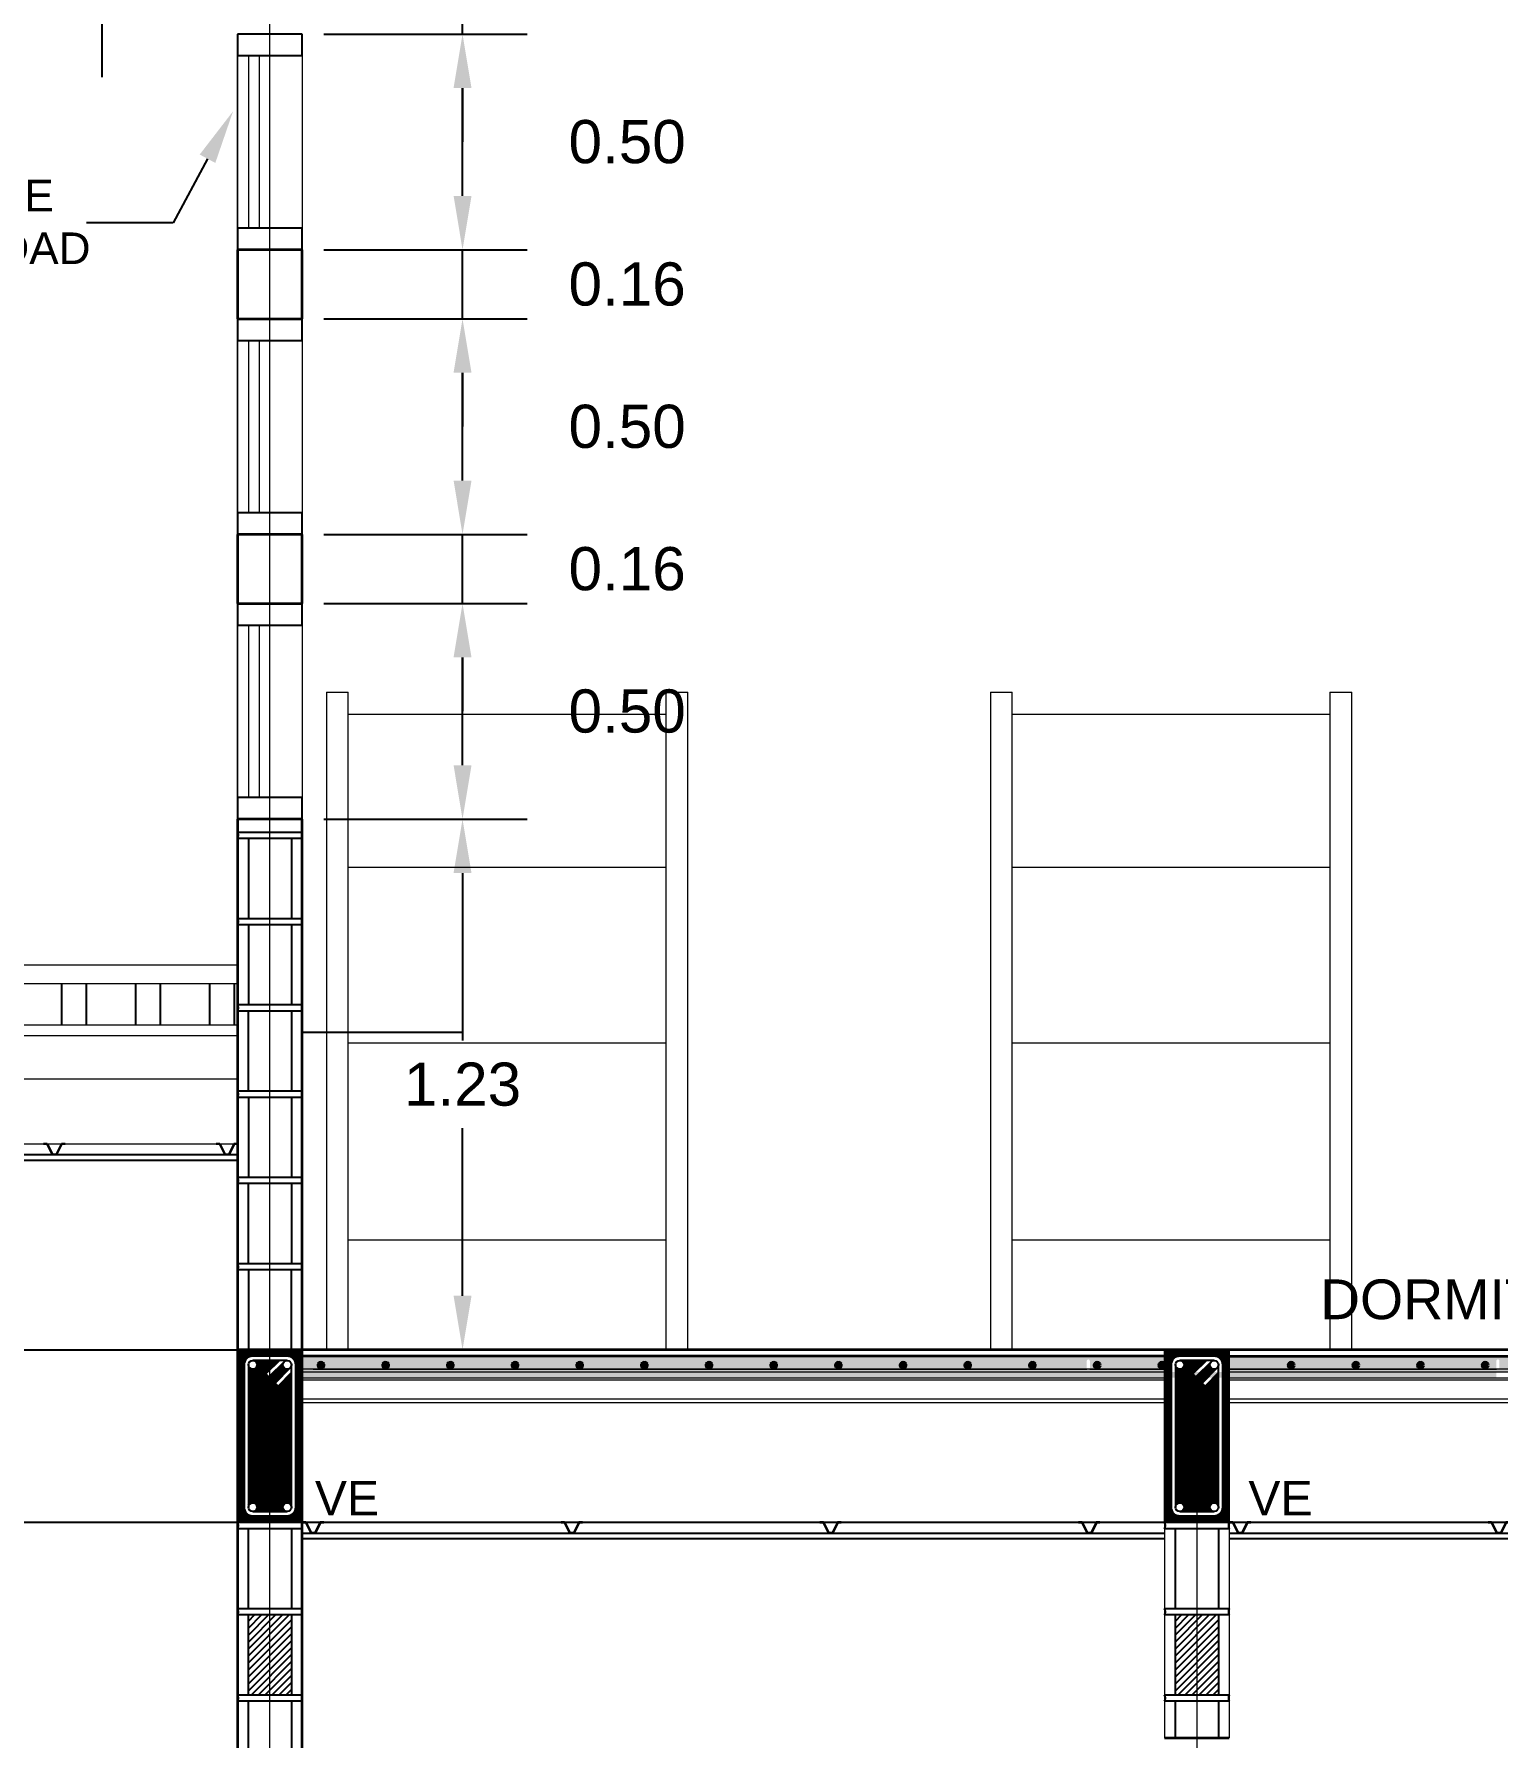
# Model space of a CAD drawing. Header units: inches. Extents: x -6 to 158, y 10 to 161.
# Drawn here: x 19.222 to 22.617, y 34.363 to 38.313 of the extents above; entities that cross this region are included whole.
import ezdxf
from ezdxf import colors
from ezdxf.entities.mleader import LeaderData, LeaderLine
from ezdxf.math import Vec2, Vec3

# ---------------------------------------------------------------- set-up
doc = ezdxf.new("R2010")
doc.units = ezdxf.units.IN
doc.header["$MEASUREMENT"] = 0
doc.linetypes.add('DASHED2', pattern=[9.525, 6.35, -3.175])
doc.linetypes.add('Grid Line', pattern=[22.225, 12.7, -3.175, 3.175, -3.175])
for name, color, linetype in [('10 HATCH 2', 9, 'Continuous'), ('3', 3, 'Continuous'), ('4', 4, 'Continuous'), ('5', 5, 'Continuous'), ('8', 4, 'Continuous'), ('Bloques', 9, 'Continuous'), ('Dim', 2, 'Continuous'), ('Emplantillado', 2, 'Continuous'), ('L2', 2, 'Continuous'), ('Proy', 1, 'DASHED2'), ('TEXTO', 2, 'Continuous'), ('Texturas', 1, 'Continuous')]:
    doc.layers.add(name, color=color, linetype=linetype)
for name, color, linetype, lineweight in [('A-COLS', 3, 'Continuous', 9), ('A-DETL', 90, 'Continuous', 9), ('A-DETL-THIN', 151, 'Continuous', 18), ('A-FLOR', 5, 'Continuous', 9), ('A-GLAZ-CURT', 2, 'Continuous', 9), ('A-GLAZ-CWMG', 2, 'Continuous', 9), ('A-WALL', 5, 'Continuous', 9), ('I-FURN', 2, 'Continuous', 9), ('S-GRID', 1, 'Continuous', 9)]:
    doc.layers.add(name, color=color, linetype=linetype, lineweight=lineweight)
doc.styles.add('style1', font='micross.ttf')
doc.dimstyles.new('1-50', dxfattribs={"dimscale": 0.05, "dimtxt": 2, "dimasz": 2.5, "dimexe": 3, "dimexo": 1, "dimgap": 1, "dimtad": 0, "dimtih": 1, "dimtoh": 1, "dimzin": 1, "dimdsep": 46, "dimtxsty": 'style1', "dimcen": 2.5, "dimclrd": 124, "dimclre": 124, "dimclrt": 1, "dimadec": 0, "dimazin": 0, "dimtfac": 1, "dimtmove": 2, "dimatfit": 3, "dimfxl": 1, "dimtolj": 1, "dimtzin": 0, "dimlwd": -1, "dimlwe": -1, "dimarcsym": 0})
pattern_1 = [(135, (0, 0), (-0.00224506403027, -0.00224506403027), [])]
pattern_2 = [(37.5, (21.53699, 27.236105), (-0.000406733, 0.012431279), [0.000335, -0.009471, 0.000335, -0.010632, -0.010484]), (37.5, (21.53699, 27.236105), (-0.000406733, 0.012431279), [-0.020774, 0.000335, -0.010149]), (7.5, (21.53699, 27.236105), (0.011418176, 0.018207136), [0.000335, -0.004955, 0.000335, -0.008503, -0.003387]), (7.5, (21.53699, 27.236105), (0.011418176, 0.018207136), [-0.014129, 0.000335, -0.003052]), (327.5, (21.529055, 27.236105), (0.020091206, 3.676e-05), [0.000335, -0.002891, 0.000335, -0.011278, -0.015161]), (327.5, (21.529055, 27.236105), (0.020091206, 3.676e-05), [-0.014839, 0.000335, -0.014826]), (317.5, (21.529055, 27.236105), (0.019394415, 0.00566181), [0.000335, -0.001278, 0.000335, -0.007278, -0.00871]), (317.5, (21.529055, 27.236105), (0.019394415, 0.00566181), [-0.009226, 0.000335, -0.008374])]
pattern_3 = [(45, (-3109.066727, -1566.303653), (-0.00808223051, 0.00808223051), [])]

# ---------------------------------------------------------------- blocks, each defined once
blk = doc.blocks.new('Bunk_Bed_2795 - Bunk_Bed_2795-998131-Section 1')
at = {"layer": 'I-FURN', "color": 251}
for p, q in [((-9688.5, 4524), (-9637.7, 4524)), ((-9688.5, 4524), (-9688.5, 3000)), ((-9637.7, 3000), (-9637.7, 4524)), ((-8901.1, 4524), (-8850.3, 4524)), ((-8901.1, 4524), (-8901.1, 3000)), ((-8850.3, 3000), (-8850.3, 4524)), ((-9637.7, 4473.2), (-8901.1, 4473.2)), ((-8901.1, 4117.6), (-9637.7, 4117.6)), ((-9637.7, 3711.2), (-8901.1, 3711.2)), ((-8901.1, 3254), (-9637.7, 3254))]:
    blk.add_line(p, q, dxfattribs=at)
blk = doc.blocks.new('Rectangular Mullion - 50 x 150mm-2138960-Section 1')
at = {"layer": 'A-GLAZ-CWMG', "lineweight": 25}
for p, q in [((-14494.4, 6050), (-14644.4, 6050)), ((-14644.4, 6050), (-14644.4, 6000)), ((-14494.4, 6000), (-14494.4, 6050)), ((-14644.4, 6000), (-14494.4, 6000))]:
    blk.add_line(p, q, dxfattribs=at)
blk = doc.blocks.new('System Panel - Glazed-2138964-Section 1')
at = {"layer": 'A-GLAZ-CURT', "lineweight": 18}
for p, q in [((-14593.9, 6000), (-14618.9, 6000)), ((-14618.9, 6000), (-14618.9, 5600)), ((-14593.9, 5600), (-14593.9, 6000)), ((-14618.9, 5600), (-14593.9, 5600))]:
    blk.add_line(p, q, dxfattribs=at)
blk = doc.blocks.new('Rectangular Mullion - 50 x 150mm-2138961-Section 1')
at = {"layer": 'A-GLAZ-CWMG', "lineweight": 25}
for p, q in [((-14494.4, 5600), (-14644.4, 5600)), ((-14644.4, 5600), (-14644.4, 5550)), ((-14494.4, 5550), (-14494.4, 5600)), ((-14644.4, 5550), (-14494.4, 5550))]:
    blk.add_line(p, q, dxfattribs=at)
blk = doc.blocks.new('Rectangular Mullion - 50 x 150mm-2138955-Section 1')
at = {"layer": 'A-GLAZ-CWMG', "lineweight": 25}
for p, q in [((-14494.4, 5390), (-14644.4, 5390)), ((-14644.4, 5390), (-14644.4, 5340)), ((-14494.4, 5340), (-14494.4, 5390)), ((-14644.4, 5340), (-14494.4, 5340))]:
    blk.add_line(p, q, dxfattribs=at)
blk = doc.blocks.new('System Panel - Glazed-2138767-Section 1')
at = {"layer": 'A-GLAZ-CURT', "lineweight": 18}
for p, q in [((-14593.9, 5340), (-14618.9, 5340)), ((-14618.9, 5340), (-14618.9, 4940)), ((-14593.9, 4940), (-14593.9, 5340)), ((-14618.9, 4940), (-14593.9, 4940))]:
    blk.add_line(p, q, dxfattribs=at)
blk = doc.blocks.new('Rectangular Mullion - 50 x 150mm-2138956-Section 1')
at = {"layer": 'A-GLAZ-CWMG', "lineweight": 25}
for p, q in [((-14494.4, 4940), (-14644.4, 4940)), ((-14644.4, 4940), (-14644.4, 4890)), ((-14494.4, 4890), (-14494.4, 4940)), ((-14644.4, 4890), (-14494.4, 4890))]:
    blk.add_line(p, q, dxfattribs=at)
blk = doc.blocks.new('Rectangular Mullion - 50 x 150mm-2138363-Section 1')
at = {"layer": 'A-GLAZ-CWMG'}
for p, q in [((-14644.4, 6000), (-14644.4, 5600)), ((-14494.4, 6000), (-14494.4, 5600))]:
    blk.add_line(p, q, dxfattribs=at)
blk = doc.blocks.new('vcc')
at = {"layer": 'Texturas'}
h = blk.add_hatch(dxfattribs=at)
h.set_pattern_fill('ANSI31', color=253, scale=0.001, angle=90)
h.set_pattern_definition(pattern_1)
h.paths.add_polyline_path([(26746.7064, 3376.2823), (26746.8564, 3376.2823), (26746.8564, 3376.6823), (26746.7064, 3376.6823)])
h.paths.add_polyline_path([(26746.7414, 3376.6673), (26746.8214, 3376.6673, -0.414214), (26746.8414, 3376.6473), (26746.8414, 3376.3173, -0.414214), (26746.8214, 3376.2973), (26746.7414, 3376.2973, -0.414214), (26746.7214, 3376.3173), (26746.7214, 3376.6473, -0.414214)], flags=16)
h.paths.add_polyline_path([(26746.7414, 3376.6573), (26746.8214, 3376.6573, -0.414214), (26746.8314, 3376.6473), (26746.8314, 3376.3173, -0.414214), (26746.8214, 3376.3073), (26746.7414, 3376.3073, -0.414214), (26746.7314, 3376.3173), (26746.7314, 3376.6473, -0.414214)], flags=0)
h = blk.add_hatch(dxfattribs=at)
h.set_pattern_fill('ANSI31', color=253, scale=0.001, angle=90, style=0)
h.set_pattern_definition(pattern_1)
h.paths.add_polyline_path([(26746.7314, 3376.3173, -1), (26746.7514, 3376.3173, -0.414214), (26746.7414, 3376.3073), (26746.8214, 3376.3073, -0.414214), (26746.8114, 3376.3173, -1), (26746.8314, 3376.3173), (26746.8314, 3376.6291), (26746.8002, 3376.5978), (26746.7932, 3376.6049), (26746.8285, 3376.6403, -0.668179), (26746.8114, 3376.6473, -0.198912), (26746.8144, 3376.6544), (26746.779, 3376.6191), (26746.7719, 3376.6261), (26746.8032, 3376.6573), (26746.7414, 3376.6573, -0.414214), (26746.7514, 3376.6473, -1), (26746.7314, 3376.6473)])
at = {"layer": '3'}
for p, q in [((26746.8032, 3376.6573), (26746.7719, 3376.6261)), ((26746.779, 3376.6191), (26746.7719, 3376.6261)), ((26746.8144, 3376.6544), (26746.779, 3376.6191)), ((26746.8285, 3376.6403), (26746.7932, 3376.6049)), ((26746.8314, 3376.6291), (26746.8002, 3376.5978)), ((26746.7932, 3376.6049), (26746.8002, 3376.5978))]:
    blk.add_line(p, q, dxfattribs=at)
blk.add_lwpolyline([(26746.8414, 3376.3173), (26746.8414, 3376.6473, 0.414214), (26746.8214, 3376.6673), (26746.7414, 3376.6673, 0.414214), (26746.7214, 3376.6473), (26746.7214, 3376.3173, 0.414214), (26746.7414, 3376.2973), (26746.8214, 3376.2973)], format="xyb", dxfattribs=at)
for points in [[(26746.7314, 3376.6473), (26746.7314, 3376.3173)], [(26746.8214, 3376.6573), (26746.7414, 3376.6573)], [(26746.8314, 3376.3173), (26746.8314, 3376.6473)], [(26746.7414, 3376.3073), (26746.8214, 3376.3073)]]:
    blk.add_lwpolyline(points, dxfattribs=at)
blk.add_arc((26746.8214, 3376.3173), 0.02, 270, 0, dxfattribs=at)
at = {"layer": '4'}
for centre in [(26746.7414, 3376.6473), (26746.8214, 3376.6473), (26746.7414, 3376.3173), (26746.8214, 3376.3173)]:
    blk.add_circle(centre, 0.01, dxfattribs=at)
at = {"layer": '5'}
blk.add_lwpolyline([(26746.7064, 3376.2823), (26746.8564, 3376.2823), (26746.8564, 3376.6823), (26746.7064, 3376.6823)], close=True, dxfattribs=at)
blk = doc.blocks.new('A$C3A4E2C9F')
at = {"color": 2}
for p, q in [((-0.0481, 0.0009), (-0.0481, -0.0001)), ((-0.0397, 0.0009), (-0.0481, 0.0009)), ((-0.0397, 0.0009), (-0.0275, -0.0231)), ((-0.0066, 0.0009), (-0.0187, -0.0231)), ((0.0019, 0.0009), (-0.0066, 0.0009)), ((0.0019, -0.0001), (0.0019, 0.0009)), ((-0.0403, -0.0001), (-0.0481, -0.0001)), ((-0.0403, -0.0001), (-0.0281, -0.0241)), ((-0.0281, -0.0241), (-0.0231, -0.0241)), ((-0.0281, -0.0241), (-0.0181, -0.0241)), ((-0.0275, -0.0231), (-0.0187, -0.0231)), ((-0.006, -0.0001), (-0.0181, -0.0241)), ((0.0019, -0.0001), (-0.006, -0.0001))]:
    blk.add_line(p, q, dxfattribs=at)
blk = doc.blocks.new('*D640')
at = {"layer": 'Defpoints', "color": 0, "transparency": 16777216}
for p in [(19.844, 36.4925), (20.2157, 36.4925), (19.844, 35.2625)]:
    blk.add_point(p, dxfattribs=at)
at = {"layer": 'Dim', "color": 124, "transparency": 16777216}
for p, q in [((19.894, 36.4925), (20.3657, 36.4925)), ((20.2157, 36.3675), (20.2157, 35.9792)), ((20.2157, 35.3875), (20.2157, 35.7758)), ((19.894, 35.2625), (20.3657, 35.2625))]:
    blk.add_line(p, q, dxfattribs=at)
for points in [[(20.1949, 36.3675), (20.2365, 36.3675), (20.2157, 36.4925)], [(20.1949, 35.3875), (20.2365, 35.3875), (20.2157, 35.2625)]]:
    blk.add_solid(points, dxfattribs=at)
at = {"layer": 'Dim', "color": 1, "transparency": 16777216, "insert": (20.2157, 35.8775), "char_height": 0.1, "attachment_point": 5, "style": 'style1'}
blk.add_mtext('\\A1;1.23', dxfattribs=at)
blk = doc.blocks.new('*D641')
at = {"layer": 'Defpoints', "color": 0, "transparency": 16777216}
for p in [(19.844, 36.9925), (20.2157, 36.9925), (19.844, 36.4925)]:
    blk.add_point(p, dxfattribs=at)
at = {"layer": 'Dim', "color": 124, "transparency": 16777216}
for p, q in [((19.894, 36.9925), (20.3657, 36.9925)), ((20.2157, 36.6175), (20.2157, 36.8675)), ((19.894, 36.4925), (20.3657, 36.4925))]:
    blk.add_line(p, q, dxfattribs=at)
for points in [[(20.1949, 36.8675), (20.2365, 36.8675), (20.2157, 36.9925)], [(20.1949, 36.6175), (20.2365, 36.6175), (20.2157, 36.4925)]]:
    blk.add_solid(points, dxfattribs=at)
at = {"layer": 'Dim', "color": 1, "transparency": 16777216, "insert": (20.5975, 36.7425), "char_height": 0.1, "attachment_point": 5, "style": 'style1'}
blk.add_mtext('\\A1;0.50', dxfattribs=at)
blk = doc.blocks.new('*D642')
at = {"layer": 'Defpoints', "color": 0, "transparency": 16777216}
for p in [(19.844, 37.1525), (20.2157, 37.1525), (19.844, 36.9925)]:
    blk.add_point(p, dxfattribs=at)
at = {"layer": 'Dim', "color": 124, "transparency": 16777216}
for p, q in [((20.2157, 37.2775), (20.2157, 37.4025)), ((19.894, 37.1525), (20.3657, 37.1525)), ((20.2157, 36.9925), (20.2157, 37.1525)), ((19.894, 36.9925), (20.3657, 36.9925)), ((20.2157, 36.8675), (20.2157, 36.7425))]:
    blk.add_line(p, q, dxfattribs=at)
for points in [[(20.1949, 37.2775), (20.2365, 37.2775), (20.2157, 37.1525)], [(20.1949, 36.8675), (20.2365, 36.8675), (20.2157, 36.9925)]]:
    blk.add_solid(points, dxfattribs=at)
at = {"layer": 'Dim', "color": 1, "transparency": 16777216, "insert": (20.5975, 37.0725), "char_height": 0.1, "attachment_point": 5, "style": 'style1'}
blk.add_mtext('\\A1;0.16', dxfattribs=at)
blk = doc.blocks.new('*D643')
at = {"layer": 'Defpoints', "color": 0, "transparency": 16777216}
for p in [(19.844, 37.6525), (20.2157, 37.6525), (19.844, 37.1525)]:
    blk.add_point(p, dxfattribs=at)
at = {"layer": 'Dim', "color": 124, "transparency": 16777216}
for p, q in [((19.894, 37.6525), (20.3657, 37.6525)), ((20.2157, 37.2775), (20.2157, 37.5275)), ((19.894, 37.1525), (20.3657, 37.1525))]:
    blk.add_line(p, q, dxfattribs=at)
for points in [[(20.1949, 37.5275), (20.2365, 37.5275), (20.2157, 37.6525)], [(20.1949, 37.2775), (20.2365, 37.2775), (20.2157, 37.1525)]]:
    blk.add_solid(points, dxfattribs=at)
at = {"layer": 'Dim', "color": 1, "transparency": 16777216, "insert": (20.5975, 37.4025), "char_height": 0.1, "attachment_point": 5, "style": 'style1'}
blk.add_mtext('\\A1;0.50', dxfattribs=at)
blk = doc.blocks.new('*D644')
at = {"layer": 'Defpoints', "color": 0, "transparency": 16777216}
for p in [(19.844, 37.8125), (20.2157, 37.8125), (19.844, 37.6525)]:
    blk.add_point(p, dxfattribs=at)
at = {"layer": 'Dim', "color": 124, "transparency": 16777216}
for p, q in [((20.2157, 37.9375), (20.2157, 38.0625)), ((19.894, 37.8125), (20.3657, 37.8125)), ((20.2157, 37.6525), (20.2157, 37.8125)), ((19.894, 37.6525), (20.3657, 37.6525)), ((20.2157, 37.5275), (20.2157, 37.4025))]:
    blk.add_line(p, q, dxfattribs=at)
for points in [[(20.1949, 37.9375), (20.2365, 37.9375), (20.2157, 37.8125)], [(20.1949, 37.5275), (20.2365, 37.5275), (20.2157, 37.6525)]]:
    blk.add_solid(points, dxfattribs=at)
at = {"layer": 'Dim', "color": 1, "transparency": 16777216, "insert": (20.5975, 37.7325), "char_height": 0.1, "attachment_point": 5, "style": 'style1'}
blk.add_mtext('\\A1;0.16', dxfattribs=at)
blk = doc.blocks.new('*D645')
at = {"layer": 'Defpoints', "color": 0, "transparency": 16777216}
for p in [(19.844, 38.3125), (20.2157, 38.3125), (19.844, 37.8125)]:
    blk.add_point(p, dxfattribs=at)
at = {"layer": 'Dim', "color": 124, "transparency": 16777216}
for p, q in [((19.894, 38.3125), (20.3657, 38.3125)), ((20.2157, 37.9375), (20.2157, 38.1875)), ((19.894, 37.8125), (20.3657, 37.8125))]:
    blk.add_line(p, q, dxfattribs=at)
for points in [[(20.1949, 38.1875), (20.2365, 38.1875), (20.2157, 38.3125)], [(20.1949, 37.9375), (20.2365, 37.9375), (20.2157, 37.8125)]]:
    blk.add_solid(points, dxfattribs=at)
at = {"layer": 'Dim', "color": 1, "transparency": 16777216, "insert": (20.5975, 38.0625), "char_height": 0.1, "attachment_point": 5, "style": 'style1'}
blk.add_mtext('\\A1;0.50', dxfattribs=at)
blk = doc.blocks.new('*D646')
at = {"layer": 'Defpoints', "color": 0, "transparency": 16777216}
for p in [(19.844, 38.4625), (20.2157, 38.4625), (19.844, 38.3125)]:
    blk.add_point(p, dxfattribs=at)
at = {"layer": 'Dim', "color": 124, "transparency": 16777216}
for p, q in [((20.2157, 38.5875), (20.2157, 38.7125)), ((19.894, 38.4625), (20.3657, 38.4625)), ((20.2157, 38.3125), (20.2157, 38.4625)), ((19.894, 38.3125), (20.3657, 38.3125)), ((20.2157, 38.1875), (20.2157, 38.0625))]:
    blk.add_line(p, q, dxfattribs=at)
for points in [[(20.1949, 38.5875), (20.2365, 38.5875), (20.2157, 38.4625)], [(20.1949, 38.1875), (20.2365, 38.1875), (20.2157, 38.3125)]]:
    blk.add_solid(points, dxfattribs=at)
at = {"layer": 'Dim', "color": 1, "transparency": 16777216, "insert": (20.5975, 38.3875), "char_height": 0.1, "attachment_point": 5, "style": 'style1'}
blk.add_mtext('\\A1;0.15', dxfattribs=at)
blk = doc.blocks.new('*D647')
at = {"layer": 'Defpoints', "color": 0, "transparency": 16777216}
for p in [(19.694, 38.8125), (19.3795, 38.4625), (19.694, 38.4625)]:
    blk.add_point(p, dxfattribs=at)
at = {"layer": 'Dim', "color": 124, "transparency": 16777216}
for p, q in [((19.3795, 38.9375), (19.3795, 39.0625)), ((19.644, 38.8125), (19.2295, 38.8125)), ((19.3795, 38.8125), (19.3795, 38.7392)), ((19.3795, 38.4625), (19.3795, 38.5358)), ((19.644, 38.4625), (19.2295, 38.4625)), ((19.3795, 38.3375), (19.3795, 38.2125))]:
    blk.add_line(p, q, dxfattribs=at)
for points in [[(19.3587, 38.9375), (19.4003, 38.9375), (19.3795, 38.8125)], [(19.3587, 38.3375), (19.4003, 38.3375), (19.3795, 38.4625)]]:
    blk.add_solid(points, dxfattribs=at)
at = {"layer": 'Dim', "color": 1, "transparency": 16777216, "insert": (19.3795, 38.6375), "char_height": 0.1, "attachment_point": 5, "style": 'style1'}
blk.add_mtext('\\A1;0.35', dxfattribs=at)

msp = doc.modelspace()

# ---------------------------------------------------------------- hatches: boundary and pattern name
at = {"layer": '10 HATCH 2'}
h = msp.add_hatch(dxfattribs=at)
h.set_pattern_fill('ANSI32', color=251, scale=0.018, angle=45)
h.set_pattern_definition([(90, (-3149.96684, -1566.30365), (-0.17145, 0), []), (90, (-3149.90969, -1566.2465), (-0.17145, 0), [])])
h.paths.add_polyline_path([(16.7749, 36.1105), (16.102, 36.0148), (19.694, 36.0148), (19.694, 36.1105)])
h = msp.add_hatch(dxfattribs=at)
h.set_pattern_fill('FP1_1', color=251, scale=0.001, style=0, pattern_type=2)
h.set_pattern_definition(pattern_2)
h.paths.add_polyline_path([(21.6874, 35.2205), (21.6858, 35.2207), (21.6844, 35.2213), (21.6831, 35.2223), (21.6822, 35.2235), (21.6816, 35.225), (21.6814, 35.2265), (21.6816, 35.2281), (21.6822, 35.2295), (21.6831, 35.2308), (21.6844, 35.2317), (21.6858, 35.2323), (21.6874, 35.2325), (21.6889, 35.2323), (21.6904, 35.2317), (21.6916, 35.2308), (21.6926, 35.2295), (21.6932, 35.2281), (21.6934, 35.2265), (21.6932, 35.225), (21.6926, 35.2235), (21.6916, 35.2223), (21.6904, 35.2213), (21.6889, 35.2207)], flags=16)
h.paths.add_polyline_path([(22.2874, 35.2205), (22.2858, 35.2207), (22.2844, 35.2213), (22.2831, 35.2223), (22.2822, 35.2235), (22.2816, 35.225), (22.2814, 35.2265), (22.2816, 35.2281), (22.2822, 35.2295), (22.2831, 35.2308), (22.2844, 35.2317), (22.2858, 35.2323), (22.2874, 35.2325), (22.2889, 35.2323), (22.2904, 35.2317), (22.2916, 35.2308), (22.2926, 35.2295), (22.2932, 35.2281), (22.2934, 35.2265), (22.2932, 35.225), (22.2926, 35.2235), (22.2916, 35.2223), (22.2904, 35.2213), (22.2889, 35.2207)], flags=16)
h.paths.add_polyline_path([(22.4374, 35.2205), (22.4358, 35.2207), (22.4344, 35.2213), (22.4331, 35.2223), (22.4322, 35.2235), (22.4316, 35.225), (22.4314, 35.2265), (22.4316, 35.2281), (22.4322, 35.2295), (22.4331, 35.2308), (22.4344, 35.2317), (22.4358, 35.2323), (22.4374, 35.2325), (22.4389, 35.2323), (22.4404, 35.2317), (22.4416, 35.2308), (22.4426, 35.2295), (22.4432, 35.2281), (22.4434, 35.2265), (22.4432, 35.225), (22.4426, 35.2235), (22.4416, 35.2223), (22.4404, 35.2213), (22.4389, 35.2207)], flags=16)
h.paths.add_polyline_path([(22.5874, 35.2205), (22.5858, 35.2207), (22.5844, 35.2213), (22.5831, 35.2223), (22.5822, 35.2235), (22.5816, 35.225), (22.5814, 35.2265), (22.5816, 35.2281), (22.5822, 35.2295), (22.5831, 35.2308), (22.5844, 35.2317), (22.5858, 35.2323), (22.5874, 35.2325), (22.5889, 35.2323), (22.5904, 35.2317), (22.5916, 35.2308), (22.5926, 35.2295), (22.5932, 35.2281), (22.5934, 35.2265), (22.5932, 35.225), (22.5926, 35.2235), (22.5916, 35.2223), (22.5904, 35.2213), (22.5889, 35.2207)], flags=16)
h.paths.add_polyline_path([(21.9874, 35.2205), (21.9858, 35.2207), (21.9844, 35.2213), (21.9831, 35.2223), (21.9822, 35.2235), (21.9816, 35.225), (21.9814, 35.2265), (21.9816, 35.2281), (21.9822, 35.2295), (21.9831, 35.2308), (21.9844, 35.2317), (21.9858, 35.2323), (21.9874, 35.2325), (21.9889, 35.2323), (21.9904, 35.2317), (21.9916, 35.2308), (21.9926, 35.2295), (21.9932, 35.2281), (21.9934, 35.2265), (21.9932, 35.225), (21.9926, 35.2235), (21.9916, 35.2223), (21.9904, 35.2213), (21.9889, 35.2207)], flags=16)
h.paths.add_polyline_path([(21.8374, 35.2205), (21.8358, 35.2207), (21.8344, 35.2213), (21.8331, 35.2223), (21.8322, 35.2235), (21.8316, 35.225), (21.8314, 35.2265), (21.8316, 35.2281), (21.8322, 35.2295), (21.8331, 35.2308), (21.8344, 35.2317), (21.8358, 35.2323), (21.8374, 35.2325), (21.8389, 35.2323), (21.8404, 35.2317), (21.8416, 35.2308), (21.8426, 35.2295), (21.8432, 35.2281), (21.8434, 35.2265), (21.8432, 35.225), (21.8426, 35.2235), (21.8416, 35.2223), (21.8404, 35.2213), (21.8389, 35.2207)], flags=16)
h.paths.add_polyline_path([(22.1374, 35.2205), (22.1358, 35.2207), (22.1344, 35.2213), (22.1331, 35.2223), (22.1322, 35.2235), (22.1316, 35.225), (22.1314, 35.2265), (22.1316, 35.2281), (22.1322, 35.2295), (22.1331, 35.2308), (22.1344, 35.2317), (22.1358, 35.2323), (22.1374, 35.2325), (22.1389, 35.2323), (22.1404, 35.2317), (22.1416, 35.2308), (22.1426, 35.2295), (22.1432, 35.2281), (22.1434, 35.2265), (22.1432, 35.225), (22.1426, 35.2235), (22.1416, 35.2223), (22.1404, 35.2213), (22.1389, 35.2207)], flags=16)
h.paths.add_polyline_path([(22.7374, 35.2205), (22.7358, 35.2207), (22.7344, 35.2213), (22.7331, 35.2223), (22.7322, 35.2235), (22.7316, 35.225), (22.7314, 35.2265), (22.7316, 35.2281), (22.7322, 35.2295), (22.7331, 35.2308), (22.7344, 35.2317), (22.7358, 35.2323), (22.7374, 35.2325), (22.7389, 35.2323), (22.7404, 35.2317), (22.7419, 35.2304), (22.7426, 35.2295), (22.7432, 35.2281), (22.7434, 35.2265), (22.7432, 35.225), (22.7423, 35.2232), (22.7416, 35.2223), (22.7404, 35.2213), (22.7389, 35.2207)], flags=16)
h.paths.add_polyline_path([(21.5374, 35.2205), (21.5358, 35.2207), (21.5344, 35.2213), (21.5331, 35.2223), (21.5322, 35.2235), (21.5316, 35.225), (21.5314, 35.2265), (21.5316, 35.2281), (21.5322, 35.2295), (21.5331, 35.2308), (21.5344, 35.2317), (21.5358, 35.2323), (21.5374, 35.2325), (21.5389, 35.2323), (21.5404, 35.2317), (21.5416, 35.2308), (21.5426, 35.2295), (21.5432, 35.2281), (21.5434, 35.2265), (21.5432, 35.225), (21.5424, 35.2232), (21.5416, 35.2223), (21.5404, 35.2213), (21.5389, 35.2207)], flags=16)
h.paths.add_polyline_path([(21.979, 35.2475), (21.979, 35.2175), (22.6136, 35.2175), (22.6136, 35.2365), (22.6137, 35.2374), (22.6141, 35.2383), (22.6146, 35.239), (22.6153, 35.2395), (22.6162, 35.2399), (22.6171, 35.24), (22.618, 35.2399), (22.6188, 35.2395), (22.6196, 35.239), (22.6201, 35.2383), (22.6205, 35.2374), (22.6206, 35.2365), (22.6206, 35.2175), (22.9526, 35.2175), (22.9526, 35.2475)])
h.paths.add_polyline_path([(21.844, 35.2175), (21.844, 35.2475), (19.844, 35.2475), (19.844, 35.2175), (21.6636, 35.2175), (21.6636, 35.2365), (21.6637, 35.2374), (21.6641, 35.2383), (21.6646, 35.239), (21.6653, 35.2395), (21.6662, 35.2399), (21.6671, 35.24), (21.668, 35.2399), (21.6688, 35.2395), (21.6696, 35.239), (21.6701, 35.2383), (21.6705, 35.2374), (21.6706, 35.2365), (21.6706, 35.2175)])
h = msp.add_hatch(dxfattribs=at)
h.set_pattern_fill('FP1_1', color=251, scale=0.001, style=0, pattern_type=2)
h.set_pattern_definition(pattern_2)
h.paths.add_polyline_path([(21.6706, 35.1975), (22.6136, 35.1975), (22.6136, 35.2311), (22.5912, 35.2311), (22.5916, 35.2308), (22.5926, 35.2295), (22.5932, 35.2281), (22.5934, 35.2265), (22.5932, 35.225), (22.5926, 35.2235), (22.5916, 35.2223), (22.5904, 35.2213), (22.5889, 35.2207), (22.5874, 35.2205), (22.5858, 35.2207), (22.5844, 35.2213), (22.5831, 35.2223), (22.5822, 35.2235), (22.5816, 35.225), (22.5814, 35.2265), (22.5816, 35.2281), (22.5822, 35.2295), (22.5831, 35.2308), (22.5836, 35.2311), (22.4412, 35.2311), (22.4416, 35.2308), (22.4426, 35.2295), (22.4432, 35.2281), (22.4434, 35.2265), (22.4432, 35.225), (22.4426, 35.2235), (22.4416, 35.2223), (22.4404, 35.2213), (22.4389, 35.2207), (22.4374, 35.2205), (22.4358, 35.2207), (22.4344, 35.2213), (22.4331, 35.2223), (22.4322, 35.2235), (22.4316, 35.225), (22.4314, 35.2265), (22.4316, 35.2281), (22.4322, 35.2295), (22.4331, 35.2308), (22.4336, 35.2311), (22.2912, 35.2311), (22.2916, 35.2308), (22.2926, 35.2295), (22.2932, 35.2281), (22.2934, 35.2265), (22.2932, 35.225), (22.2926, 35.2235), (22.2916, 35.2223), (22.2904, 35.2213), (22.2889, 35.2207), (22.2874, 35.2205), (22.2858, 35.2207), (22.2844, 35.2213), (22.2831, 35.2223), (22.2822, 35.2235), (22.2816, 35.225), (22.2814, 35.2265), (22.2816, 35.2281), (22.2822, 35.2295), (22.2831, 35.2308), (22.2836, 35.2175), (22.1412, 35.2175), (22.1416, 35.2308), (22.1426, 35.2295), (22.1432, 35.2281), (22.1434, 35.2265), (22.1432, 35.225), (22.1426, 35.2235), (22.1416, 35.2223), (22.1404, 35.2213), (22.1389, 35.2207), (22.1374, 35.2205), (22.1358, 35.2207), (22.1344, 35.2213), (22.1331, 35.2223), (22.1322, 35.2235), (22.1316, 35.225), (22.1314, 35.2265), (22.1316, 35.2281), (22.1322, 35.2295), (22.1331, 35.2308), (22.1336, 35.2111), (21.9912, 35.2111), (21.9916, 35.2308), (21.9926, 35.2295), (21.9932, 35.2281), (21.9934, 35.2265), (21.9932, 35.225), (21.9926, 35.2235), (21.9916, 35.2223), (21.9904, 35.2213), (21.9889, 35.2207), (21.9874, 35.2205), (21.9858, 35.2207), (21.9844, 35.2213), (21.9831, 35.2223), (21.9822, 35.2235), (21.9816, 35.225), (21.9814, 35.2265), (21.9816, 35.2281), (21.9822, 35.2295), (21.9831, 35.2308), (21.9836, 35.2111), (21.8412, 35.2111), (21.8416, 35.2308), (21.8426, 35.2295), (21.8432, 35.2281), (21.8434, 35.2265), (21.8432, 35.225), (21.8426, 35.2235), (21.8416, 35.2223), (21.8404, 35.2213), (21.8389, 35.2207), (21.8374, 35.2205), (21.8358, 35.2207), (21.8344, 35.2213), (21.8331, 35.2223), (21.8322, 35.2235), (21.8316, 35.225), (21.8314, 35.2265), (21.8316, 35.2281), (21.8322, 35.2295), (21.8331, 35.2308), (21.8336, 35.2111), (21.6912, 35.2111), (21.6916, 35.2308), (21.6926, 35.2295), (21.6932, 35.2281), (21.6934, 35.2265), (21.6932, 35.225), (21.6926, 35.2235), (21.6916, 35.2223), (21.6904, 35.2213), (21.6889, 35.2207), (21.6874, 35.2205), (21.6858, 35.2207), (21.6844, 35.2213), (21.6831, 35.2223), (21.6822, 35.2235), (21.6816, 35.225), (21.6814, 35.2265), (21.6816, 35.2281), (21.6822, 35.2295), (21.6831, 35.2308), (21.6836, 35.2111), (19.844, 35.2111), (19.844, 35.1975)])
h = msp.add_hatch(color=251, dxfattribs=at)
h.paths.add_polyline_path([(21.994, 35.2175), (21.994, 35.2111), (22.794, 35.2111), (22.794, 35.2175)])
h.paths.add_polyline_path([(21.844, 35.2111), (21.844, 35.2175), (19.844, 35.2175), (19.844, 35.2111)])
h = msp.add_hatch(color=251, dxfattribs=at)
h.dxf.hatch_style = 1
h.paths.add_polyline_path([(19.8814, 35.2265, 1), (19.8934, 35.2265, 1)])
h = msp.add_hatch(color=251, dxfattribs=at)
h.dxf.hatch_style = 1
h.paths.add_polyline_path([(20.0314, 35.2265, 1), (20.0434, 35.2265, 1)])
h = msp.add_hatch(color=251, dxfattribs=at)
h.dxf.hatch_style = 1
h.paths.add_polyline_path([(20.1814, 35.2265, 1), (20.1934, 35.2265, 1)])
h = msp.add_hatch(color=251, dxfattribs=at)
h.dxf.hatch_style = 1
h.paths.add_polyline_path([(20.3314, 35.2265, 1), (20.3434, 35.2265, 1)])
h = msp.add_hatch(color=251, dxfattribs=at)
h.dxf.hatch_style = 1
h.paths.add_polyline_path([(20.4814, 35.2265, 1), (20.4934, 35.2265, 1)])
h = msp.add_hatch(color=251, dxfattribs=at)
h.dxf.hatch_style = 1
h.paths.add_polyline_path([(20.6314, 35.2265, 1), (20.6434, 35.2265, 1)])
h = msp.add_hatch(color=251, dxfattribs=at)
h.dxf.hatch_style = 1
h.paths.add_polyline_path([(20.7814, 35.2265, 1), (20.7934, 35.2265, 1)])
h = msp.add_hatch(color=251, dxfattribs=at)
h.dxf.hatch_style = 1
h.paths.add_polyline_path([(20.9314, 35.2265, 1), (20.9434, 35.2265, 1)])
h = msp.add_hatch(color=251, dxfattribs=at)
h.dxf.hatch_style = 1
h.paths.add_polyline_path([(21.0814, 35.2265, 1), (21.0934, 35.2265, 1)])
h = msp.add_hatch(color=251, dxfattribs=at)
h.dxf.hatch_style = 1
h.paths.add_polyline_path([(21.2314, 35.2265, 1), (21.2434, 35.2265, 1)])
h = msp.add_hatch(color=251, dxfattribs=at)
h.dxf.hatch_style = 1
h.paths.add_polyline_path([(21.3814, 35.2265, 1), (21.3934, 35.2265, 1)])
h = msp.add_hatch(color=251, dxfattribs=at)
h.dxf.hatch_style = 1
h.paths.add_polyline_path([(21.5314, 35.2265, 1), (21.5434, 35.2265, 1)])
h = msp.add_hatch(color=251, dxfattribs=at)
h.dxf.hatch_style = 1
h.paths.add_polyline_path([(21.6814, 35.2265, 1), (21.6934, 35.2265, 1)])
h = msp.add_hatch(color=251, dxfattribs=at)
h.dxf.hatch_style = 1
h.paths.add_polyline_path([(21.8314, 35.2265, 1), (21.8434, 35.2265, 1)])
h = msp.add_hatch(color=251, dxfattribs=at)
h.dxf.hatch_style = 1
h.paths.add_polyline_path([(22.1314, 35.2265, 1), (22.1434, 35.2265, 1)])
h = msp.add_hatch(color=251, dxfattribs=at)
h.dxf.hatch_style = 1
h.paths.add_polyline_path([(22.2814, 35.2265, 1), (22.2934, 35.2265, 1)])
h = msp.add_hatch(color=251, dxfattribs=at)
h.dxf.hatch_style = 1
h.paths.add_polyline_path([(22.4314, 35.2265, 1), (22.4434, 35.2265, 1)])
h = msp.add_hatch(color=251, dxfattribs=at)
h.dxf.hatch_style = 1
h.paths.add_polyline_path([(22.5814, 35.2265, 1), (22.5934, 35.2265, 1)])
h = msp.add_hatch(dxfattribs=at)
h.set_pattern_fill('ANSI31', color=251, scale=0.0036)
h.set_pattern_definition(pattern_3)
h.paths.add_polyline_path([(19.819, 34.6475), (19.7689, 34.6475), (19.7689, 34.4625), (19.819, 34.4625)])
h.paths.add_polyline_path([(19.7689, 34.6475), (19.719, 34.6475), (19.719, 34.4625), (19.7689, 34.4625)])
h = msp.add_hatch(dxfattribs=at)
h.set_pattern_fill('ANSI31', color=251, scale=0.0036)
h.set_pattern_definition(pattern_3)
h.paths.add_polyline_path([(21.969, 34.6475), (21.9189, 34.6475), (21.9189, 34.4625), (21.969, 34.4625)])
h.paths.add_polyline_path([(21.9189, 34.6475), (21.869, 34.6475), (21.869, 34.4625), (21.9189, 34.4625)])

# ---------------------------------------------------------------- linework, layer by layer
at = {"layer": 'A-COLS'}
for p, q in [((19.694, 36.1105), (16.7749, 36.1105)), ((19.694, 36.0148), (16.102, 36.0148)), ((19.694, 35.9899), (16.102, 35.9899)), ((19.694, 35.8898), (16.2438, 35.8898)), ((16.2438, 35.7398), (19.694, 35.7398))]:
    msp.add_line(p, q, dxfattribs=at)
at = {"layer": 'A-DETL'}
for p, q in [((21.844, 35.2175), (19.844, 35.2175)), ((19.844, 35.2111), (21.844, 35.2111)), ((19.844, 35.1975), (21.844, 35.1975)), ((19.869, 35.2111), (21.6636, 35.2111)), ((21.6706, 35.2111), (21.844, 35.2111)), ((22.794, 35.2175), (21.994, 35.2175)), ((21.994, 35.2111), (22.794, 35.2111)), ((21.994, 35.2111), (22.6136, 35.2111)), ((21.994, 35.1975), (23.194, 35.1975)), ((19.844, 35.1925), (21.844, 35.1925)), ((21.994, 35.1925), (23.194, 35.1925)), ((21.844, 35.1475), (19.844, 35.1475)), ((21.844, 35.1396), (19.844, 35.1396)), ((23.194, 35.1475), (21.994, 35.1475)), ((23.194, 35.1396), (21.994, 35.1396))]:
    msp.add_line(p, q, dxfattribs=at)
at = {"layer": 'A-DETL', "lineweight": 50}
for centre in [(19.8874, 35.2265), (20.0374, 35.2265), (20.1874, 35.2265), (20.3374, 35.2265), (20.4874, 35.2265), (20.6374, 35.2265), (20.7874, 35.2265), (20.9374, 35.2265), (21.0874, 35.2265), (21.2374, 35.2265), (21.3874, 35.2265), (21.5374, 35.2265), (21.6874, 35.2265), (21.8374, 35.2265), (22.1374, 35.2265), (22.2874, 35.2265), (22.4374, 35.2265), (22.5874, 35.2265)]:
    msp.add_circle(centre, 0.006, dxfattribs=at)
at = {"layer": 'A-DETL-THIN'}
for p, q in [((21.6636, 35.2175), (19.869, 35.2175)), ((19.869, 35.2175), (21.6636, 35.2175)), ((21.844, 35.2175), (21.6706, 35.2175)), ((21.6706, 35.2175), (21.844, 35.2175)), ((22.6136, 35.2175), (21.994, 35.2175)), ((21.994, 35.2175), (22.6136, 35.2175))]:
    msp.add_line(p, q, dxfattribs=at)
for centre, start, end in [((19.8874, 35.2265), 0, 180), ((19.8874, 35.2265), 180, 0), ((20.0374, 35.2265), 0, 180), ((20.0374, 35.2265), 180, 0), ((20.1874, 35.2265), 180, 0), ((20.3374, 35.2265), 0, 180), ((20.3374, 35.2265), 180, 0), ((20.4874, 35.2265), 0, 180), ((20.6374, 35.2265), 0, 180), ((20.6374, 35.2265), 180, 0), ((20.7874, 35.2265), 0, 180), ((20.7874, 35.2265), 180, 0), ((20.9374, 35.2265), 0, 180), ((20.9374, 35.2265), 180, 0), ((21.0874, 35.2265), 180, 0), ((21.2374, 35.2265), 0, 180), ((21.2374, 35.2265), 180, 0), ((21.3874, 35.2265), 0, 180), ((21.5374, 35.2265), 0, 180), ((21.5374, 35.2265), 180, 0), ((21.6874, 35.2265), 0, 180), ((21.6874, 35.2265), 180, 0), ((21.8374, 35.2265), 0, 180), ((21.8374, 35.2265), 180, 0), ((22.1374, 35.2265), 0, 180), ((22.1374, 35.2265), 180, 0), ((22.2874, 35.2265), 0, 180), ((22.4374, 35.2265), 0, 180), ((22.4374, 35.2265), 180, 0), ((22.5874, 35.2265), 0, 180), ((22.5874, 35.2265), 180, 0)]:
    msp.add_arc(centre, 0.006, start, end, dxfattribs=at)
at = {"layer": 'A-FLOR', "lineweight": 35}
for p, q in [((34.4583, 35.2625), (19.844, 35.2625)), ((21.844, 35.2475), (19.844, 35.2475)), ((21.994, 35.2475), (23.194, 35.2475))]:
    msp.add_line(p, q, dxfattribs=at)
at = {"layer": 'A-WALL'}
for p, q in [((19.694, 37.8125), (19.694, 38.3125)), ((19.694, 37.1525), (19.694, 37.6525)), ((19.694, 36.4925), (19.694, 36.9925)), ((19.694, 36.1541), (16.7934, 36.1541)), ((21.844, 34.8625), (21.844, 34.3625)), ((21.994, 34.8625), (21.994, 34.3625))]:
    msp.add_line(p, q, dxfattribs=at)
at = {"layer": 'A-WALL', "lineweight": 35}
for p, q in [((19.844, 37.8125), (19.694, 37.8125)), ((19.694, 37.8125), (19.694, 37.6525)), ((19.844, 37.6525), (19.844, 37.8125)), ((19.694, 37.6525), (19.844, 37.6525)), ((19.844, 37.1525), (19.694, 37.1525)), ((19.694, 37.1525), (19.694, 36.9925)), ((19.844, 36.9925), (19.844, 37.1525)), ((19.694, 36.9925), (19.844, 36.9925)), ((19.694, 36.4925), (19.694, 32.2625)), ((19.844, 36.4925), (19.694, 36.4925)), ((19.844, 32.2625), (19.844, 36.4925)), ((19.844, 35.2625), (19.694, 35.2625)), ((21.844, 34.3625), (21.994, 34.3625))]:
    msp.add_line(p, q, dxfattribs=at)
at = {"layer": 'Bloques'}
for p, q in [((19.694, 36.4625), (19.844, 36.4625)), ((19.694, 36.4625), (19.844, 36.4625)), ((19.694, 36.4625), (19.719, 36.4625)), ((19.694, 36.4625), (19.719, 36.4625)), ((19.709, 36.4625), (19.719, 36.4625)), ((19.719, 36.4625), (19.799, 36.4625)), ((19.719, 36.4625), (19.819, 36.4625)), ((19.719, 36.4625), (19.819, 36.4625)), ((19.819, 36.4625), (19.844, 36.4625)), ((19.819, 36.4625), (19.844, 36.4625)), ((19.844, 36.4475), (19.694, 36.4475)), ((19.694, 36.2625), (19.844, 36.2625)), ((19.694, 36.2625), (19.844, 36.2625)), ((19.694, 36.2625), (19.719, 36.2625)), ((19.694, 36.2625), (19.719, 36.2625)), ((19.709, 36.2625), (19.719, 36.2625)), ((19.719, 36.2625), (19.799, 36.2625)), ((19.719, 36.2625), (19.819, 36.2625)), ((19.719, 36.2625), (19.819, 36.2625)), ((19.819, 36.2625), (19.844, 36.2625)), ((19.819, 36.2625), (19.844, 36.2625)), ((19.844, 36.2475), (19.694, 36.2475)), ((19.694, 36.0625), (19.719, 36.0625)), ((19.719, 36.0475), (19.694, 36.0475)), ((19.709, 36.0625), (19.819, 36.0625)), ((19.819, 36.0475), (19.719, 36.0475)), ((19.819, 36.0625), (19.844, 36.0625)), ((19.844, 36.0475), (19.819, 36.0475)), ((19.844, 36.0475), (19.819, 36.0475)), ((19.844, 36.0475), (19.819, 36.0475)), ((19.694, 35.8625), (19.844, 35.8625)), ((19.694, 35.8625), (19.844, 35.8625)), ((19.694, 35.8625), (19.719, 35.8625)), ((19.694, 35.8625), (19.719, 35.8625)), ((19.844, 35.8475), (19.694, 35.8475)), ((19.709, 35.8625), (19.719, 35.8625)), ((19.719, 35.8625), (19.799, 35.8625)), ((19.719, 35.8625), (19.819, 35.8625)), ((19.719, 35.8625), (19.819, 35.8625)), ((19.819, 35.8625), (19.844, 35.8625)), ((19.819, 35.8625), (19.844, 35.8625)), ((19.694, 35.6625), (19.719, 35.6625)), ((19.719, 35.6475), (19.694, 35.6475)), ((19.709, 35.6625), (19.819, 35.6625)), ((19.819, 35.6475), (19.719, 35.6475)), ((19.819, 35.6625), (19.844, 35.6625)), ((19.844, 35.6475), (19.819, 35.6475)), ((19.844, 35.6475), (19.819, 35.6475)), ((19.844, 35.6475), (19.819, 35.6475)), ((19.694, 35.4625), (19.719, 35.4625)), ((19.719, 35.4475), (19.694, 35.4475)), ((19.819, 35.4475), (19.694, 35.4475)), ((19.719, 35.4625), (19.819, 35.4625)), ((19.819, 35.4625), (19.844, 35.4625)), ((19.844, 35.4475), (19.819, 35.4475)), ((19.844, 35.4475), (19.819, 35.4475)), ((19.694, 34.8625), (19.844, 34.8625)), ((19.844, 34.8475), (19.694, 34.8475)), ((21.844, 34.8625), (21.994, 34.8625)), ((21.994, 34.8475), (21.844, 34.8475)), ((19.694, 34.6625), (19.844, 34.6625)), ((19.844, 34.6475), (19.694, 34.6475)), ((21.844, 34.6625), (21.994, 34.6625)), ((21.994, 34.6475), (21.844, 34.6475)), ((19.694, 34.4625), (19.844, 34.4625)), ((19.844, 34.4475), (19.694, 34.4475)), ((21.844, 34.4625), (21.994, 34.4625)), ((21.994, 34.4475), (21.844, 34.4475))]:
    msp.add_line(p, q, dxfattribs=at)
for centre, start, end in [((19.6823, 36.455), 327.4601, 32.5399), ((19.8558, 36.455), 147.4601, 212.5399), ((19.6823, 36.255), 327.4601, 32.5399), ((19.8558, 36.255), 147.4601, 212.5399), ((19.6823, 36.055), 327.4601, 32.5399), ((19.8558, 36.055), 147.4601, 212.5399), ((19.6823, 35.855), 327.4601, 32.5399), ((19.8558, 35.855), 147.4601, 212.5399), ((19.6823, 35.655), 327.4601, 32.5399), ((19.8558, 35.655), 147.4601, 212.5399), ((19.6823, 35.455), 327.4601, 32.5399), ((19.8558, 35.455), 147.4601, 212.5399), ((19.6823, 34.855), 327.4601, 32.5399), ((19.8558, 34.855), 147.46, 212.54), ((21.8323, 34.855), 327.4601, 32.5399), ((22.0058, 34.855), 147.46, 212.54), ((19.6823, 34.655), 327.4601, 32.5399), ((19.8558, 34.655), 147.46, 212.54), ((21.8323, 34.655), 327.4601, 32.5399), ((22.0058, 34.655), 147.46, 212.54), ((19.6823, 34.455), 327.4601, 32.5399), ((19.8558, 34.455), 147.46, 212.54), ((21.8323, 34.455), 327.4601, 32.5399), ((22.0058, 34.455), 147.46, 212.54)]:
    msp.add_arc(centre, 0.0139, start, end, dxfattribs=at)
at = {"layer": 'Dim'}
msp.add_line((19.844, 35.999), (20.2157, 35.999), dxfattribs=at)
at = {"layer": 'L2', "ltscale": 0.3}
for p, q in [((19.719, 36.4475), (19.719, 36.2625)), ((19.819, 36.4475), (19.819, 36.2625)), ((19.719, 36.2475), (19.719, 36.0625)), ((19.819, 36.2475), (19.819, 36.0625)), ((19.719, 35.8625), (19.719, 36.0475)), ((19.819, 36.0475), (19.819, 35.8625)), ((19.719, 35.8475), (19.719, 35.6625)), ((19.819, 35.8475), (19.819, 35.6625)), ((19.719, 35.4625), (19.719, 35.6475)), ((19.819, 35.6475), (19.819, 35.4625)), ((19.719, 35.4475), (19.719, 35.2625)), ((19.819, 35.2625), (19.819, 35.4475)), ((19.719, 34.6625), (19.719, 34.8475)), ((19.819, 34.8475), (19.819, 34.6625)), ((21.869, 34.6625), (21.869, 34.8475)), ((21.969, 34.8475), (21.969, 34.6625)), ((19.719, 34.4625), (19.719, 34.6475)), ((19.819, 34.6475), (19.819, 34.4625)), ((21.869, 34.4625), (21.869, 34.6475)), ((21.969, 34.6475), (21.969, 34.4625)), ((19.719, 34.2625), (19.719, 34.4475)), ((19.819, 34.4475), (19.819, 34.2625)), ((21.869, 34.3625), (21.869, 34.4475)), ((21.969, 34.4475), (21.969, 34.3625))]:
    msp.add_line(p, q, dxfattribs=at)
at = {"layer": 'Proy', "color": 253, "ltscale": 0.75}
for p, q in [((15.9505, 35.2625), (39.9337, 35.2625)), ((16.2438, 34.8625), (34.4483, 34.8625))]:
    msp.add_line(p, q, dxfattribs=at)
at = {"layer": 'S-GRID', "color": 253, "linetype": 'Grid Line'}
msp.add_line((19.769, 32.2625), (19.769, 42.468), dxfattribs=at)
at = {"layer": 'S-GRID', "linetype": 'Grid Line'}
msp.add_line((21.919, 35.0625), (21.919, 32.2625), dxfattribs=at)
at = {"layer": 'Texturas'}
for p, q in [((16.2438, 35.7148), (19.694, 35.7148)), ((16.2438, 35.7023), (19.694, 35.7023)), ((19.844, 34.8625), (19.844, 34.825)), ((19.844, 34.8625), (23.194, 34.8625)), ((19.844, 34.8375), (21.844, 34.8375)), ((19.844, 34.825), (21.844, 34.825)), ((21.994, 34.8375), (23.194, 34.8375)), ((21.994, 34.825), (23.194, 34.825))]:
    msp.add_line(p, q, dxfattribs=at)

# ---------------------------------------------------------------- block references
at = {"layer": '8'}
for p in [(-26727.0124, -3341.4198), (-26724.8624, -3341.4198)]:
    msp.add_blockref('vcc', p, dxfattribs=at)
at = {"layer": 'A-GLAZ-CURT', "xscale": 0.000999999999999, "yscale": 0.000999999999999, "zscale": 0.000999999999999}
for name, p in [('System Panel - Glazed-2138964-Section 1', (34.3384, 32.2625)), ('System Panel - Glazed-2138767-Section 1', (34.3384, 32.2625)), ('System Panel - Glazed-2138767-Section 1', (34.3384, 31.6025))]:
    msp.add_blockref(name, p, dxfattribs=at)
at = {"layer": 'A-GLAZ-CWMG', "xscale": 0.000999999999999, "yscale": 0.000999999999999, "zscale": 0.000999999999999}
for name, p in [('Rectangular Mullion - 50 x 150mm-2138960-Section 1', (34.3384, 32.2625)), ('Rectangular Mullion - 50 x 150mm-2138363-Section 1', (34.3384, 32.2625)), ('Rectangular Mullion - 50 x 150mm-2138961-Section 1', (34.3384, 32.2625)), ('Rectangular Mullion - 50 x 150mm-2138955-Section 1', (34.3384, 32.2625)), ('Rectangular Mullion - 50 x 150mm-2138363-Section 1', (34.3384, 31.6025)), ('Rectangular Mullion - 50 x 150mm-2138956-Section 1', (34.3384, 32.2625)), ('Rectangular Mullion - 50 x 150mm-2138955-Section 1', (34.3384, 31.6025)), ('Rectangular Mullion - 50 x 150mm-2138363-Section 1', (34.3384, 30.9425)), ('Rectangular Mullion - 50 x 150mm-2138956-Section 1', (34.3384, 31.6025))]:
    msp.add_blockref(name, p, dxfattribs=at)
at = {"layer": 'Emplantillado'}
for p in [(19.2919, 35.7388), (19.6922, 35.7388), (19.8922, 34.8616), (20.4922, 34.8616), (21.0922, 34.8616), (21.6922, 34.8616), (22.0422, 34.8616), (22.6422, 34.8616)]:
    msp.add_blockref('A$C3A4E2C9F', p, dxfattribs=at)
at = {"layer": 'I-FURN', "xscale": 0.000999999999999, "yscale": 0.000999999999999, "zscale": 0.000999999999999}
for p in [(29.5884, 32.2625), (31.1284, 32.2625)]:
    msp.add_blockref('Bunk_Bed_2795 - Bunk_Bed_2795-998131-Section 1', p, dxfattribs=at)

# ---------------------------------------------------------------- texts
at = {"layer": 'TEXTO', "style": 'style1'}
msp.add_text('DORMITORIOS H.', height=0.092111, dxfattribs=at).set_placement((22.2043, 35.3333))
at = {"layer": 'TEXTO', "char_height": 0.08, "attachment_point": 1, "style": 'style1'}
for insert in [(19.8732, 34.9585), (22.0382, 34.9585)]:
    msp.add_mtext('VE', dxfattribs=dict(at, insert=insert))

# ---------------------------------------------------------------- dimensions: what is measured, and where the dimension line sits
at = {"layer": 'Dim'}
for base, p1, p2, picture, middle in [((19.3795, 38.4625), (19.694, 38.8125), (19.694, 38.4625), '*D647', (19.3795, 38.6375)), ((20.2157, 38.4625), (19.844, 38.3125), (19.844, 38.4625), '*D646', (20.5975, 38.3875)), ((20.2157, 38.3125), (19.844, 37.8125), (19.844, 38.3125), '*D645', (20.5975, 38.0625)), ((20.2157, 37.8125), (19.844, 37.6525), (19.844, 37.8125), '*D644', (20.5975, 37.7325)), ((20.2157, 37.6525), (19.844, 37.1525), (19.844, 37.6525), '*D643', (20.5975, 37.4025)), ((20.2157, 37.1525), (19.844, 36.9925), (19.844, 37.1525), '*D642', (20.5975, 37.0725)), ((20.2157, 36.9925), (19.844, 36.4925), (19.844, 36.9925), '*D641', (20.5975, 36.7425)), ((20.2157, 36.4925), (19.844, 35.2625), (19.844, 36.4925), '*D640', (20.2157, 35.8775))]:
    dim = msp.add_linear_dim(base=base, p1=p1, p2=p2, angle=90, dimstyle='1-50', override={"dimfxl": 1.25}, dxfattribs=at)
    dim.commit()
    dim.dimension.update_dxf_attribs({"geometry": picture, "text_midpoint": middle})

# ---------------------------------------------------------------- leaders
at = {"layer": 'TEXTO'}
ml = msp.add_multileader_mtext('Standard', dxfattribs=at)
ml.set_content('VIDRIO DE \\PSEGURIDAD', color=256, style='style1')
ml.set_leader_properties(color=1, linetype='ByLayer', lineweight=-1)
ml.build(insert=Vec2(0, 0))
ml.multileader.update_dxf_attribs({"text_right_attachment_type": 2, "dogleg_length": 5, "arrow_head_size": 0.125, "scale": 0.05})
ctx = ml.context
ctx.base_point, ctx.scale, ctx.char_height, ctx.arrow_head_size, ctx.landing_gap_size, ctx.plane_origin = Vec3(18.7442, 37.9375), 0.05, 0.0733, 0.125, 0, Vec3(20.3727, 37.6637)
ctx.right_attachment = 2
notes = []
notes.append((ctx, [(0, (1, 1, 0), (19.5443, 37.8752), (-1, 0), 0.201, [(0, [(19.6835, 38.1336)], 0, [])])]))
ctx.mtext.insert, ctx.mtext.flow_direction = Vec3(18.7442, 37.9748), 5
for ctx, leaders in notes:
    for number, flags, end, landing, length, lines in leaders:
        leader = LeaderData()
        leader.index, (leader.has_last_leader_line, leader.has_dogleg_vector, leader.attachment_direction) = number, flags
        leader.last_leader_point, leader.dogleg_vector, leader.dogleg_length = Vec3(end), Vec3(landing), length
        for number, points, colour, breaks in lines:
            line = LeaderLine()
            line.index, line.vertices, line.color, line.breaks = number, Vec3.list(points), colors.encode_raw_color(colour), breaks
            leader.lines.append(line)
        ctx.leaders.append(leader)

doc.saveas('drawing.dxf')
